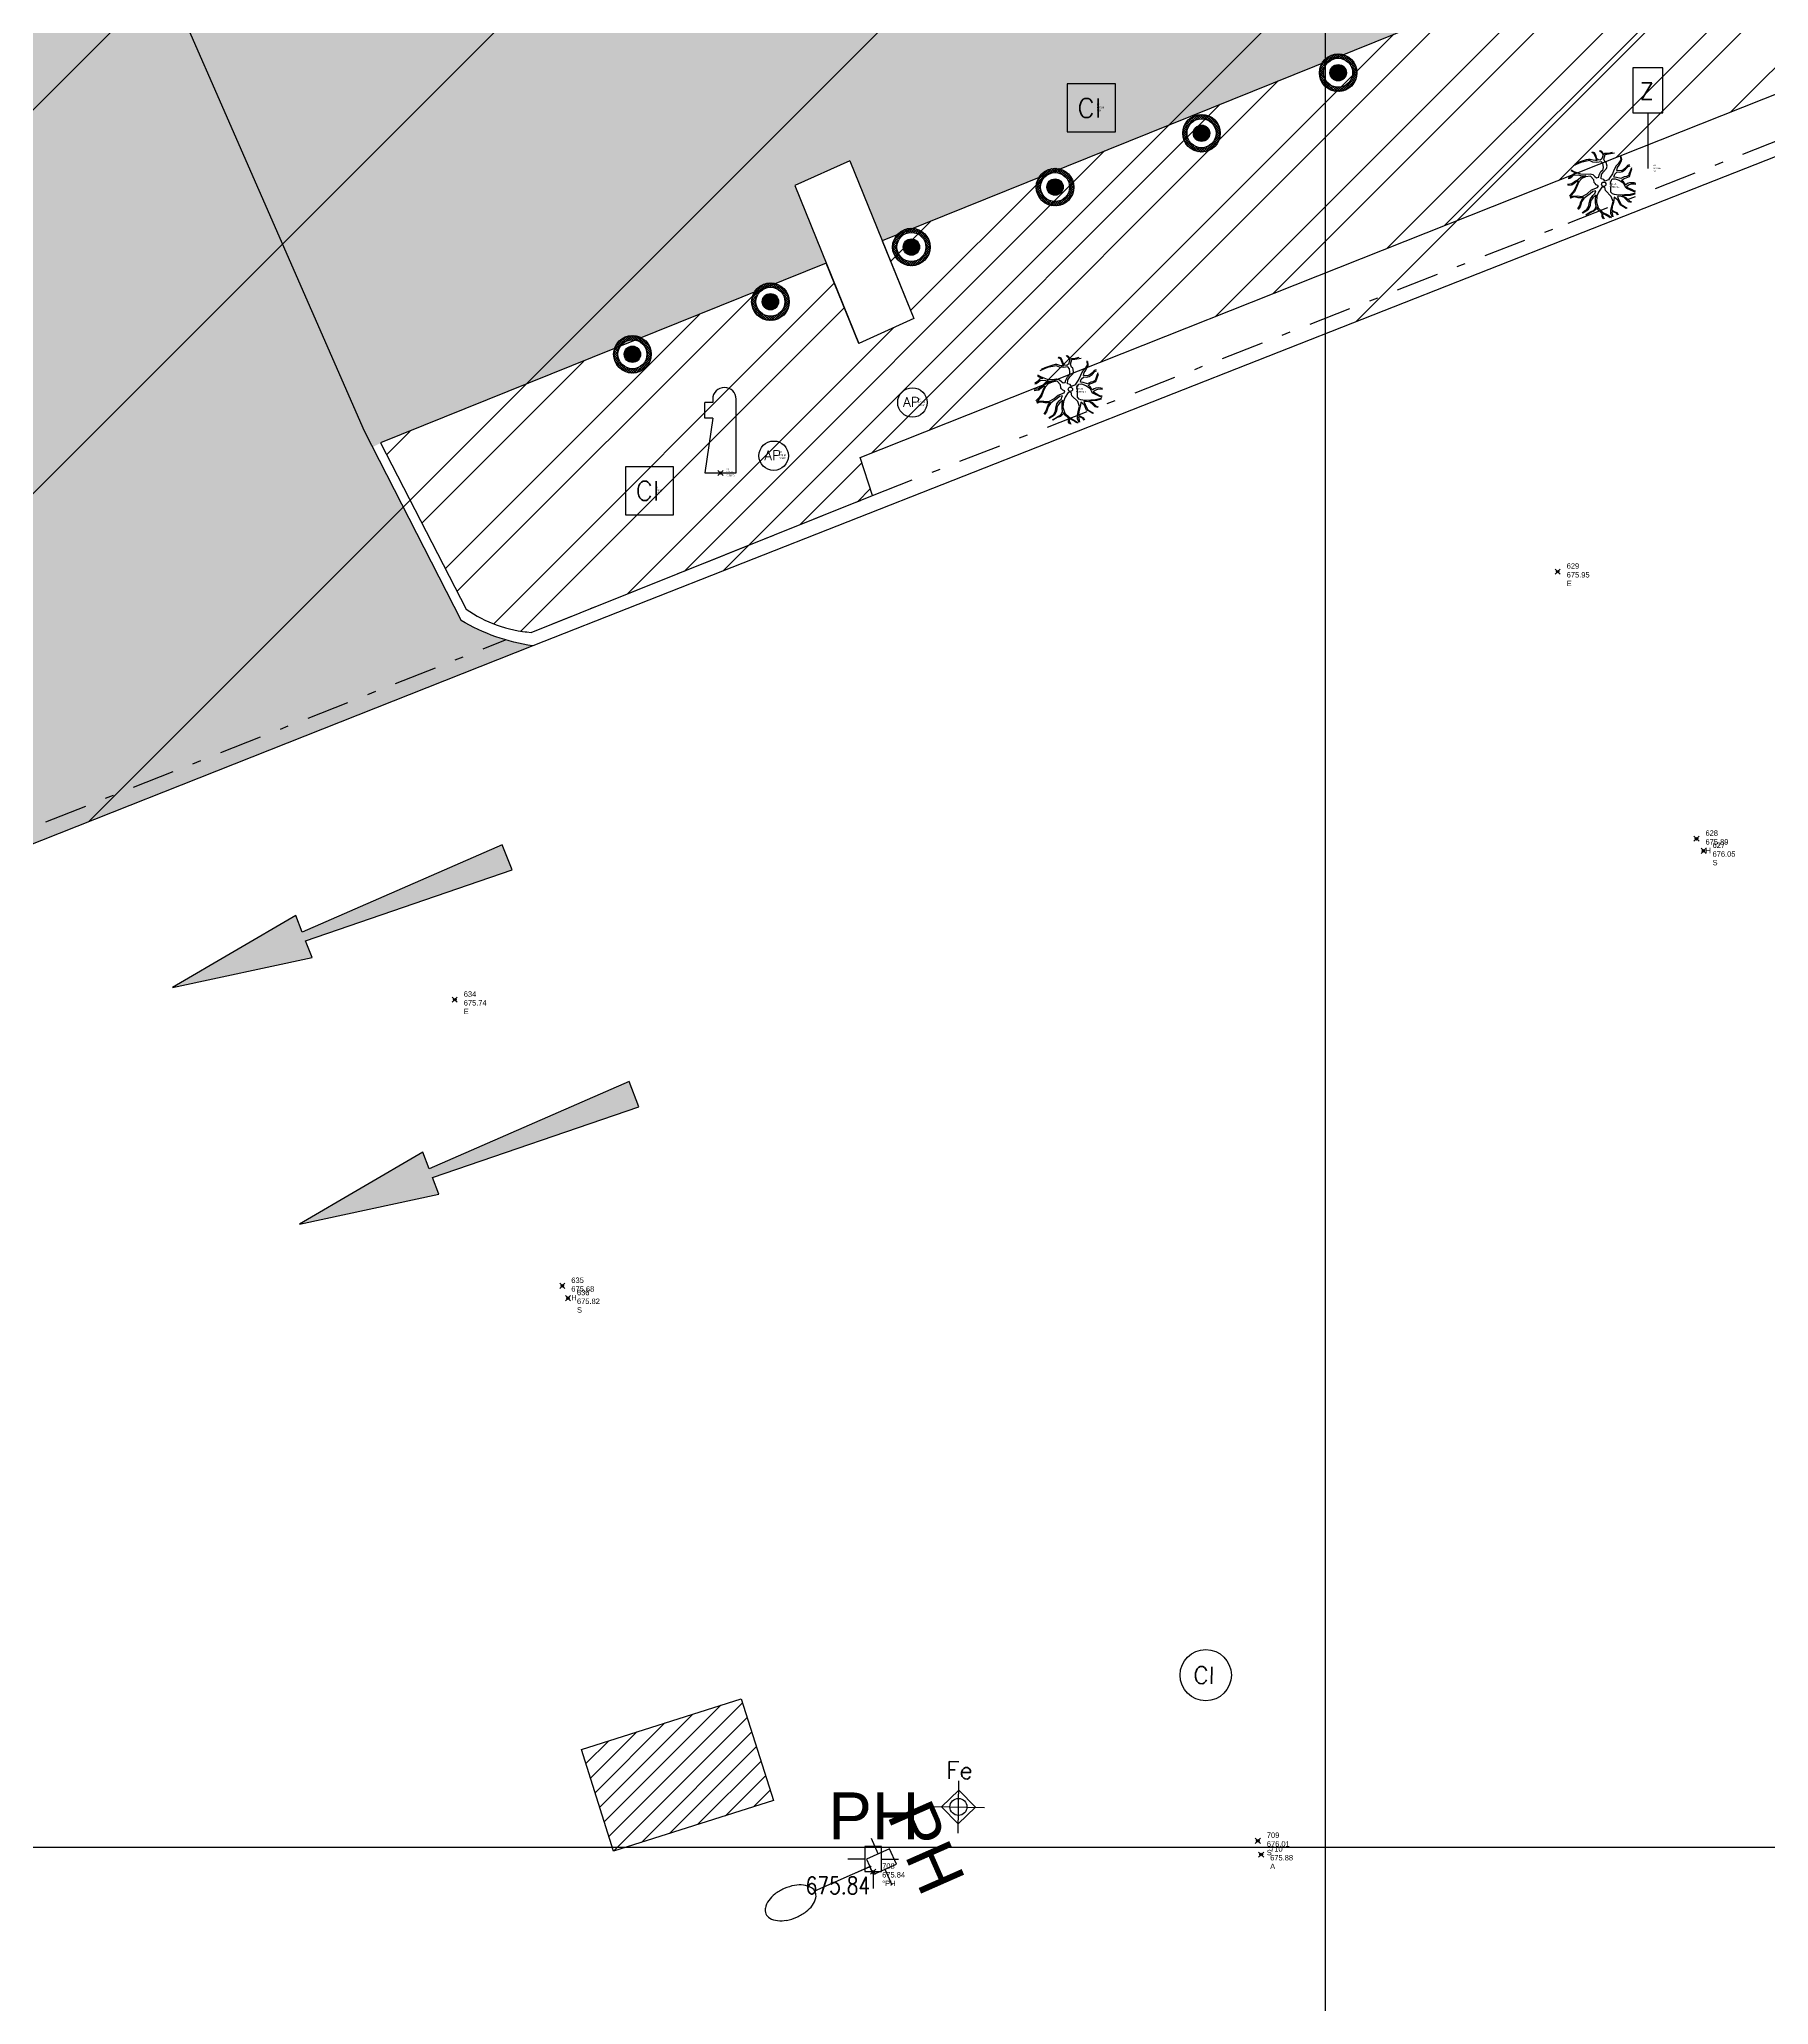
# Model space of a CAD drawing. Extents: x 352140 to 354978, y 6304672 to 6307963.
# Drawn here: x 352484.95 to 352505.18, y 6305398.16 to 6305421.15 of the extents above; entities that cross this region are included whole.
import ezdxf

# ---------------------------------------------------------------- set-up
doc = ezdxf.new("R2010")
doc.units = 0
doc.header["$PDMODE"] = 35
doc.header["$PDSIZE"] = 0.03
doc.linetypes.add('DASHED', pattern=[19.05, 12.7, -6.35])
doc.linetypes.add('JPG_DASHDOT', pattern=[1, 0.5, -0.25, 0, -0.25])
doc.layers.get('0').update_dxf_attribs({"linetype": 'CONTINUOUS'})
for name, color, linetype in [('0-LEVANTAMIENTO 2020.SEP', 252, 'CONTINUOUS'), ('00_Demarcacion Existente', 252, 'CONTINUOUS'), ('02_Geo ext_Acotamiento', 7, 'CONTINUOUS'), ('1-CAMARA', 251, 'CONTINUOUS'), ('1-coordenadas', 8, 'CONTINUOUS'), ('1-RADIER', 251, 'CONTINUOUS'), ('1-SOLERA REBAJADA', 7, 'CONTINUOUS'), ('1-SOLERA_ZARPA', 222, 'CONTINUOUS'), ('1-VEREDA', 251, 'CONTINUOUS'), ('2-ACHURADO RADIER', 9, 'CONTINUOUS'), ('2-ACHURADO VEREDA', 252, 'CONTINUOUS'), ('COTA-BLOCK', 4, 'CONTINUOUS'), ('TOP-URB-SOLERAS', 2, 'JPG_DASHDOT'), ('V-NODE - 2013', 4, 'CONTINUOUS'), ('V-NODE-TEXT', 1, 'CONTINUOUS'), ('V-NODE-TEXT 2013', 2, 'CONTINUOUS'), ('Z-ARBOL1', 253, 'CONTINUOUS'), ('Z-CI', 253, 'CONTINUOUS'), ('Z-CIAP', 253, 'CONTINUOUS'), ('Z-CR', 253, 'CONTINUOUS'), ('Z-GRIFO', 253, 'CONTINUOUS'), ('Z-PFE', 253, 'CONTINUOUS'), ('Z-PH', 253, 'CONTINUOUS'), ('Z-PHL', 253, 'CONTINUOUS'), ('Z-TOPE', 253, 'CONTINUOUS'), ('Z-Z', 253, 'CONTINUOUS')]:
    doc.layers.add(name, color=color, linetype=linetype)
doc.styles.add('A', font='arial.ttf', dxfattribs={"height": 2})
doc.styles.add('ROMANS', font='romans.shx', dxfattribs={"width": 0.75})
doc.dimstyles.new('Principal', dxfattribs={"dimscale": 0, "dimtxt": 2, "dimasz": 2, "dimexe": 1, "dimexo": 1, "dimtad": 1, "dimrnd": 0.05, "dimzin": 1, "dimtxsty": 'ROMANS', "dimcen": 2.5, "dimclrt": 2, "dimaunit": 2, "dimadec": 0, "dimazin": 0, "dimtfac": 1, "dimtmove": 0, "dimatfit": 3, "dimfxl": 1, "dimfxlon": 1, "dimarcsym": 0})

# ---------------------------------------------------------------- blocks, each defined once
blk = doc.blocks.new('COORDENADAS')
at = {"layer": '1-coordenadas'}
for p, q in [((320, -900.625), (320, -0.625)), ((20, -800.625), (1420, -800.625))]:
    blk.add_line(p, q, dxfattribs=at)
blk = doc.blocks.new('CI')
at = {"layer": 'Z-CI'}
blk.add_circle((0, 0), 1.2, dxfattribs=at)
at = {"layer": 'Z-CI', "style": 'ROMANS'}
blk.add_text('CI', height=0.8, rotation=360, dxfattribs=at).set_placement((-0.579, -0.402))
blk = doc.blocks.new('PFE')
for p, q in [((0, -1.225), (0, 1.225)), ((-1.225, 0), (1.225, 0)), ((0, 0.793), (-0.793, 0)), ((-0.793, 0), (0, -0.793)), ((0.793, 0), (0, 0.793)), ((0, -0.793), (0.793, 0))]:
    blk.add_line(p, q)
blk.add_circle((0, 0), 0.397)
at = {"style": 'ROMANS'}
blk.add_text('Fe', height=0.8, dxfattribs=at).set_placement((-0.599, 1.315))
blk = doc.blocks.new('PHL')
at = {"layer": 'Z-PHL'}
for p, q in [((-0.098, 0.295), (-0.098, 0)), ((0.098, 0.295), (-0.098, 0.295)), ((0.098, 0), (0.098, 0.295)), ((-0.098, 0.148), (-0.295, 0.148)), ((-0.098, 0), (-0.01, 0)), ((0.01, 0), (0.098, 0)), ((0.098, 0.148), (0.295, 0.148)), ((0, -0.005), (0, -0.708)), ((0, -0.01), (0, -0.197))]:
    blk.add_line(p, q, dxfattribs=at)
blk.add_circle((0, 0), 0.00984, dxfattribs=at)
for centre, radius, start, end in [((0.373, -1.021), 0.543, 166.5212, 180), ((0.195, -0.978), 0.36, 149.944, 166.5212), ((0.083, -0.913), 0.23, 125.5959, 149.944), ((0.013, -0.815), 0.11, 90, 125.5959), ((0.013, -0.815), 0.11, 54.4041, 90), ((-0.057, -0.913), 0.23, 30.056, 54.4041), ((-0.17, -0.978), 0.36, 13.4788, 30.056), ((-0.348, -1.021), 0.543, 360, 13.4788), ((0.373, -1.021), 0.543, 180, 193.4788), ((0.195, -1.063), 0.36, 193.4788, 210.056), ((-0.17, -1.063), 0.36, 329.944, 346.5212), ((-0.348, -1.021), 0.543, 346.5212, 0), ((0.083, -1.128), 0.23, 210.056, 234.4041), ((0.013, -1.226), 0.11, 234.4041, 270), ((0.013, -1.226), 0.11, 270, 305.5959), ((-0.057, -1.128), 0.23, 305.5959, 329.944)]:
    blk.add_arc(centre, radius, start, end, dxfattribs=at)
at = {"layer": 'Z-PHL', "style": 'A'}
blk.add_text('PH', height=0.55, dxfattribs=at).set_placement((-0.475, 0.421))
blk = doc.blocks.new('PH')
at = {"layer": 'Z-PH'}
for p, q in [((-0.098, 0.295), (-0.098, 0)), ((0.098, 0.295), (-0.098, 0.295)), ((0.098, 0), (0.098, 0.295)), ((-0.098, 0.148), (-0.295, 0.148)), ((-0.098, 0), (-0.01, 0)), ((0.01, 0), (0.098, 0)), ((0.098, 0.148), (0.295, 0.148)), ((0, -0.01), (0, -0.197))]:
    blk.add_line(p, q, dxfattribs=at)
blk.add_circle((0, 0), 0.00984, dxfattribs=at)
at = {"layer": 'Z-PH', "style": 'A'}
blk.add_text('PH', height=0.55, dxfattribs=at).set_placement((-0.527, 0.377))
blk = doc.blocks.new('*U230', base_point=(352504.423, 6305411.655))
at = {"layer": 'V-NODE - 2013', "lineweight": -2}
blk.add_point((352504.423, 6305411.655), dxfattribs=at)
at = {"layer": 'V-NODE-TEXT 2013', "linetype": 'ByBlock', "char_height": 0.0635}
for s, insert, attachment_point in [('627', (352504.528, 6305411.688), 7), ('S', (352504.528, 6305411.549), 1), ('676.05', (352504.528, 6305411.65), 1)]:
    blk.add_mtext(s, dxfattribs=dict(at, insert=insert, attachment_point=attachment_point))
blk = doc.blocks.new('*U231', base_point=(352491.135, 6305406.422))
at = {"layer": 'V-NODE - 2013', "lineweight": -2}
blk.add_point((352491.135, 6305406.422), dxfattribs=at)
at = {"layer": 'V-NODE-TEXT 2013', "linetype": 'ByBlock', "char_height": 0.0635}
for s, insert, attachment_point in [('636', (352491.24, 6305406.455), 7), ('675.82', (352491.24, 6305406.417), 1), ('S', (352491.24, 6305406.316), 1)]:
    blk.add_mtext(s, dxfattribs=dict(at, insert=insert, attachment_point=attachment_point))
blk = doc.blocks.new('*U232', base_point=(352499.207, 6305400.073))
at = {"layer": 'V-NODE - 2013', "lineweight": -2}
blk.add_point((352499.207, 6305400.073), dxfattribs=at)
at = {"layer": 'V-NODE-TEXT 2013', "linetype": 'ByBlock', "char_height": 0.0635}
for s, insert, attachment_point in [('709', (352499.312, 6305400.106), 7), ('S', (352499.312, 6305399.967), 1), ('676.01', (352499.312, 6305400.068), 1)]:
    blk.add_mtext(s, dxfattribs=dict(at, insert=insert, attachment_point=attachment_point))
blk = doc.blocks.new('*U379', base_point=(352504.34, 6305411.797))
at = {"layer": 'V-NODE - 2013', "lineweight": -2}
blk.add_point((352504.34, 6305411.797), dxfattribs=at)
at = {"layer": 'V-NODE-TEXT 2013', "linetype": 'ByBlock', "char_height": 0.0635}
for s, insert, attachment_point in [('628', (352504.445, 6305411.83), 7), ('675.89', (352504.445, 6305411.792), 1), ('H', (352504.445, 6305411.691), 1)]:
    blk.add_mtext(s, dxfattribs=dict(at, insert=insert, attachment_point=attachment_point))
blk = doc.blocks.new('*U380', base_point=(352491.069, 6305406.566))
at = {"layer": 'V-NODE - 2013', "lineweight": -2}
blk.add_point((352491.069, 6305406.566), dxfattribs=at)
at = {"layer": 'V-NODE-TEXT 2013', "linetype": 'ByBlock', "char_height": 0.0635}
for s, insert, attachment_point in [('635', (352491.174, 6305406.599), 7), ('675.68', (352491.174, 6305406.561), 1), ('H', (352491.174, 6305406.46), 1)]:
    blk.add_mtext(s, dxfattribs=dict(at, insert=insert, attachment_point=attachment_point))
blk = doc.blocks.new('*U418', base_point=(352502.716, 6305414.922))
at = {"layer": 'V-NODE - 2013', "lineweight": -2}
blk.add_point((352502.716, 6305414.922), dxfattribs=at)
at = {"layer": 'V-NODE-TEXT 2013', "linetype": 'ByBlock', "char_height": 0.0635}
for s, insert, attachment_point in [('629', (352502.821, 6305414.955), 7), ('675.95', (352502.821, 6305414.917), 1), ('E', (352502.821, 6305414.816), 1)]:
    blk.add_mtext(s, dxfattribs=dict(at, insert=insert, attachment_point=attachment_point))
blk = doc.blocks.new('*U419', base_point=(352489.81, 6305409.914))
at = {"layer": 'V-NODE - 2013', "lineweight": -2}
blk.add_point((352489.81, 6305409.914), dxfattribs=at)
at = {"layer": 'V-NODE-TEXT 2013', "linetype": 'ByBlock', "char_height": 0.0635}
for s, insert, attachment_point in [('634', (352489.915, 6305409.947), 7), ('675.74', (352489.915, 6305409.909), 1), ('E', (352489.915, 6305409.808), 1)]:
    blk.add_mtext(s, dxfattribs=dict(at, insert=insert, attachment_point=attachment_point))
blk = doc.blocks.new('*U428', base_point=(352499.246, 6305399.912))
at = {"layer": 'V-NODE - 2013', "lineweight": -2}
blk.add_point((352499.246, 6305399.912), dxfattribs=at)
at = {"layer": 'V-NODE-TEXT 2013', "linetype": 'ByBlock', "char_height": 0.0635}
for s, insert, attachment_point in [('710', (352499.351, 6305399.945), 7), ('A', (352499.351, 6305399.806), 1), ('675.88', (352499.351, 6305399.907), 1)]:
    blk.add_mtext(s, dxfattribs=dict(at, insert=insert, attachment_point=attachment_point))
blk = doc.blocks.new('*U432', base_point=(352494.706, 6305399.712))
at = {"layer": 'V-NODE - 2013', "lineweight": -2}
blk.add_point((352494.706, 6305399.712), dxfattribs=at)
at = {"layer": 'V-NODE-TEXT 2013', "linetype": 'ByBlock', "char_height": 0.0635}
for s, insert, attachment_point in [('708', (352494.811, 6305399.745), 7), ('675.84', (352494.811, 6305399.707), 1), ('°PH', (352494.811, 6305399.606), 1)]:
    blk.add_mtext(s, dxfattribs=dict(at, insert=insert, attachment_point=attachment_point))
blk = doc.blocks.new('ARBOL1')
at = {"layer": 'Z-ARBOL1', "color": 9, "linetype": 'Continuous', "true_color": 0xbdbdbd}
for p, q in [((-1.093, 1.047), (-1.461, 0.882)), ((-1.22, 1.033), (-1.401, 0.945)), ((-1.035, 1.1), (-1.22, 1.033)), ((-0.686, 1.129), (-1.093, 1.047)), ((-0.845, 1.16), (-1.035, 1.1)), ((-0.73, 1.189), (-0.845, 1.16)), ((-0.655, 1.187), (-0.73, 1.189)), ((-0.521, 1.059), (-0.686, 1.129)), ((-0.505, 1.146), (-0.655, 1.187)), ((-0.596, 1.529), (-0.495, 1.484)), ((-0.437, 1.498), (-0.547, 1.538)), ((-0.347, 1.039), (-0.521, 1.059)), ((-0.391, 1.131), (-0.505, 1.146)), ((-0.495, 1.484), (-0.432, 1.382)), ((-0.384, 1.385), (-0.437, 1.498)), ((-0.432, 1.382), (-0.387, 1.258)), ((-0.31, 1.122), (-0.391, 1.131)), ((-0.387, 1.258), (-0.363, 1.17)), ((-0.326, 1.221), (-0.384, 1.385)), ((-0.363, 1.17), (-0.31, 1.122)), ((-0.113, 1.078), (-0.347, 1.039)), ((-0.268, 1.165), (-0.326, 1.221)), ((-0.168, 1.146), (-0.268, 1.165)), ((-0.203, 1.614), (-0.102, 1.53)), ((-0.088, 1.208), (-0.168, 1.146)), ((-0.088, 1.566), (-0.15, 1.604)), ((-0.041, 0.987), (-0.113, 1.078)), ((-0.102, 1.53), (-0.052, 1.431)), ((-0.024, 1.471), (-0.088, 1.566)), ((-0.044, 1.366), (-0.088, 1.208)), ((-0.052, 1.431), (-0.044, 1.366)), ((-0.017, 0.822), (-0.041, 0.987)), ((-0.013, 1.424), (-0.024, 1.471)), ((0.05, 1.463), (-0.013, 1.424)), ((0.007, 1.202), (0.071, 1.427)), ((0.063, 1.063), (0.007, 1.202)), ((0.224, 1.475), (0.05, 1.463)), ((0.119, 1.034), (0.063, 1.063)), ((0.071, 1.427), (0.219, 1.45)), ((0.155, 0.86), (0.119, 1.034)), ((0.219, 1.45), (0.512, 1.499)), ((0.405, 1.523), (0.224, 1.475)), ((0.691, 0.976), (0.589, 0.873)), ((0.81, 1.164), (0.691, 0.976)), ((0.735, 0.916), (0.797, 1.026)), ((0.786, 1.359), (0.81, 1.164)), ((0.797, 1.026), (0.849, 1.118)), ((0.861, 1.18), (0.834, 1.326)), ((0.849, 1.118), (0.861, 1.18)), ((-1.529, 0.022), (-1.734, -0.01)), ((-1.709, 0.267), (-1.63, 0.284)), ((-1.667, 0.304), (-1.694, 0.309)), ((-1.543, 0.383), (-1.667, 0.304)), ((-1.63, 0.284), (-1.527, 0.355)), ((-1.572, 0.658), (-1.487, 0.603)), ((-1.568, 0.694), (-1.437, 0.613)), ((-1.475, 0.486), (-1.543, 0.383)), ((-1.354, 0.149), (-1.529, 0.022)), ((-1.527, 0.355), (-1.451, 0.43)), ((-1.496, -0.023), (-1.414, 0.051)), ((-1.487, 0.603), (-1.324, 0.521)), ((-1.324, 0.521), (-1.475, 0.486)), ((-1.451, 0.43), (-1.235, 0.446)), ((-1.437, 0.613), (-1.116, 0.494)), ((-1.414, 0.051), (-1.276, 0.159)), ((-1.263, 0.048), (-1.394, -0.241)), ((-1.209, 0.223), (-1.354, 0.149)), ((-1.195, 0.118), (-1.299, -0.105)), ((-1.276, 0.159), (-1.229, 0.157)), ((-1.229, 0.157), (-1.263, 0.048)), ((-1.235, 0.446), (-1.046, 0.397)), ((-1.094, 0.323), (-1.209, 0.223)), ((-1.057, 0.265), (-1.195, 0.118)), ((-1.116, 0.494), (-0.859, 0.477)), ((-0.859, 0.406), (-1.094, 0.323)), ((-0.87, 0.345), (-1.057, 0.265)), ((-1.046, 0.397), (-0.859, 0.406)), ((-0.635, 0.389), (-0.87, 0.345)), ((-0.859, 0.477), (-0.656, 0.496)), ((-0.656, 0.496), (-0.52, 0.457)), ((-0.47, 0.211), (-0.635, 0.389)), ((-0.52, 0.457), (-0.426, 0.369)), ((-0.454, 0.079), (-0.47, 0.211)), ((-0.416, 0.027), (-0.454, 0.079)), ((-0.426, 0.369), (-0.35, 0.303)), ((-0.366, -0.034), (-0.416, 0.027)), ((-0.35, 0.303), (-0.241, 0.333)), ((-0.241, 0.333), (-0.22, 0.445)), ((-0.22, 0.445), (-0.142, 0.603)), ((-0.142, 0.603), (-0.025, 0.709)), ((-0.131, 0.261), (-0.115, 0.457)), ((-0.001, 0.224), (-0.131, 0.261)), ((-0.115, 0.457), (-0.02, 0.592)), ((-0.025, 0.709), (-0.017, 0.822)), ((-0.02, 0.592), (0.134, 0.755)), ((0.051, 0.137), (-0.001, 0.224)), ((0.23, 0.212), (0.051, 0.137)), ((0.134, 0.755), (0.155, 0.86)), ((0.279, 0.292), (0.23, 0.212)), ((0.413, 0.49), (0.279, 0.292)), ((0.318, 0.099), (0.402, 0.249)), ((0.351, -0.016), (0.318, 0.099)), ((0.402, 0.249), (0.541, 0.261)), ((0.489, 0.668), (0.413, 0.49)), ((0.48, 0.337), (0.522, 0.483)), ((0.607, 0.319), (0.48, 0.337)), ((0.589, 0.873), (0.489, 0.668)), ((0.522, 0.483), (0.639, 0.595)), ((0.541, 0.261), (0.739, 0.185)), ((0.817, 0.266), (0.607, 0.319)), ((0.631, 0.66), (0.665, 0.801)), ((0.827, 0.642), (0.631, 0.66)), ((0.639, 0.595), (0.773, 0.576)), ((0.665, 0.801), (0.735, 0.916)), ((0.739, 0.185), (0.928, 0.059)), ((0.773, 0.576), (0.896, 0.61)), ((0.976, 0.345), (0.817, 0.266)), ((0.956, 0.707), (0.827, 0.642)), ((0.856, 0.182), (0.938, 0.256)), ((0.946, 0.114), (0.856, 0.182)), ((0.896, 0.61), (1.047, 0.716)), ((0.928, 0.059), (1.034, -0.141)), ((0.938, 0.256), (1.072, 0.307)), ((1.016, 0.017), (0.946, 0.114)), ((1.071, 0.807), (0.956, 0.707)), ((1.089, 0.362), (0.976, 0.345)), ((1.056, -0.029), (1.016, 0.017)), ((1.047, 0.716), (1.168, 0.846)), ((1.135, 0.026), (1.056, -0.029)), ((1.136, 0.897), (1.071, 0.807)), ((1.072, 0.307), (1.228, 0.373)), ((1.181, 0.414), (1.089, 0.362)), ((1.23, 0.059), (1.135, 0.026)), ((1.238, 0.929), (1.136, 0.897)), ((1.168, 0.846), (1.257, 0.88)), ((1.206, 0.474), (1.181, 0.414)), ((1.185, -0.035), (1.325, 0.015)), ((1.261, 0.617), (1.206, 0.474)), ((1.228, 0.373), (1.283, 0.549)), ((1.341, 0.064), (1.23, 0.059)), ((1.321, 0.785), (1.261, 0.617)), ((1.283, 0.549), (1.344, 0.729)), ((1.325, 0.015), (1.449, 0.018)), ((1.457, 0.061), (1.341, 0.064)), ((1.449, 0.018), (1.535, 0.001)), ((1.542, 0.038), (1.457, 0.061)), ((-1.728, -0.049), (-1.545, -0.026)), ((-1.491, -0.389), (-1.646, -0.558)), ((-1.515, -0.48), (-1.628, -0.61)), ((-1.613, -0.648), (-1.505, -0.572)), ((-1.466, -0.618), (-1.593, -0.671)), ((-1.545, -0.026), (-1.496, -0.023)), ((-1.405, -0.373), (-1.515, -0.48)), ((-1.505, -0.572), (-1.27, -0.566)), ((-1.394, -0.241), (-1.491, -0.389)), ((-1.389, -0.613), (-1.466, -0.618)), ((-1.299, -0.105), (-1.405, -0.373)), ((-1.225, -0.651), (-1.389, -0.613)), ((-1.27, -0.566), (-1.034, -0.585)), ((-1.102, -0.655), (-1.225, -0.651)), ((-1.152, -1.024), (-1.097, -0.842)), ((-1.062, -0.842), (-1.135, -1.078)), ((-0.966, -0.624), (-1.102, -0.655)), ((-1.097, -0.842), (-1.025, -0.683)), ((-0.95, -0.684), (-1.062, -0.842)), ((-1.034, -0.585), (-0.79, -0.459)), ((-1.025, -0.683), (-0.966, -0.624)), ((-0.835, -0.585), (-0.95, -0.684)), ((-0.653, -0.459), (-0.835, -0.585)), ((-0.79, -0.459), (-0.59, -0.273)), ((-0.719, -1.055), (-0.697, -0.906)), ((-0.697, -0.906), (-0.644, -0.698)), ((-0.632, -0.815), (-0.66, -1.034)), ((-0.521, -0.343), (-0.653, -0.459)), ((-0.644, -0.698), (-0.532, -0.546)), ((-0.526, -0.656), (-0.632, -0.815)), ((-0.59, -0.273), (-0.294, -0.162)), ((-0.532, -0.546), (-0.425, -0.451)), ((-0.357, -0.528), (-0.526, -0.656)), ((-0.378, -0.313), (-0.521, -0.343)), ((-0.425, -0.451), (-0.403, -0.372)), ((-0.403, -0.372), (-0.378, -0.313)), ((-0.397, -0.7), (-0.357, -0.528)), ((-0.393, -0.893), (-0.397, -0.7)), ((-0.369, -1.058), (-0.393, -0.893)), ((-0.258, -0.08), (-0.366, -0.034)), ((-0.333, -0.578), (-0.353, -0.862)), ((-0.353, -0.862), (-0.268, -1.141)), ((-0.253, -0.375), (-0.333, -0.578)), ((-0.294, -0.162), (-0.258, -0.08)), ((-0.1, -0.148), (-0.253, -0.375)), ((0.047, -0.138), (-0.1, -0.148)), ((0.075, -0.31), (0.047, -0.138)), ((0.359, -0.588), (0.075, -0.31)), ((0.337, -0.2), (0.351, -0.016)), ((0.343, -0.38), (0.337, -0.2)), ((0.417, -0.465), (0.343, -0.38)), ((0.444, -0.822), (0.359, -0.588)), ((0.396, -1.005), (0.444, -0.822)), ((0.463, -0.871), (0.403, -1.077)), ((0.506, -0.501), (0.417, -0.465)), ((0.483, -0.766), (0.463, -0.871)), ((0.503, -0.622), (0.483, -0.766)), ((0.676, -0.758), (0.503, -0.622)), ((0.699, -0.531), (0.506, -0.501)), ((0.779, -0.579), (0.654, -0.587)), ((0.654, -0.587), (0.71, -0.726)), ((0.782, -0.996), (0.676, -0.758)), ((0.99, -0.516), (0.699, -0.531)), ((0.71, -0.726), (0.833, -0.98)), ((0.957, -0.619), (0.779, -0.579)), ((1.261, -0.536), (0.879, -0.559)), ((0.879, -0.559), (1.057, -0.632)), ((1.081, -0.726), (0.957, -0.619)), ((1.135, -0.512), (0.99, -0.516)), ((1.034, -0.141), (1.088, -0.183)), ((1.057, -0.632), (1.242, -0.814)), ((1.189, -0.843), (1.081, -0.726)), ((1.088, -0.112), (1.185, -0.035)), ((1.159, -0.171), (1.088, -0.112)), ((1.088, -0.183), (1.403, -0.332)), ((1.263, -0.491), (1.135, -0.512)), ((1.321, -0.259), (1.159, -0.171)), ((1.313, -0.873), (1.189, -0.843)), ((1.242, -0.814), (1.327, -0.837)), ((1.485, -0.476), (1.261, -0.536)), ((1.497, -0.434), (1.263, -0.491)), ((1.414, -0.309), (1.321, -0.259)), ((1.403, -0.332), (1.511, -0.373)), ((1.519, -0.335), (1.414, -0.309)), ((-1.251, -1.184), (-1.152, -1.024)), ((-1.135, -1.078), (-1.235, -1.206)), ((-1.032, -1.367), (-0.919, -1.279)), ((-0.761, -1.239), (-1.009, -1.391)), ((-0.919, -1.279), (-0.805, -1.218)), ((-0.86, -1.47), (-0.749, -1.395)), ((-0.624, -1.349), (-0.842, -1.486)), ((-0.805, -1.218), (-0.719, -1.055)), ((-0.66, -1.034), (-0.761, -1.239)), ((-0.749, -1.395), (-0.601, -1.302)), ((-0.469, -1.295), (-0.624, -1.349)), ((-0.601, -1.302), (-0.496, -1.258)), ((-0.496, -1.258), (-0.419, -1.176)), ((-0.351, -1.177), (-0.469, -1.295)), ((-0.419, -1.176), (-0.369, -1.058)), ((-0.323, -1.105), (-0.351, -1.177)), ((-0.261, -1.245), (-0.323, -1.105)), ((-0.268, -1.141), (-0.047, -1.35)), ((-0.158, -1.316), (-0.261, -1.245)), ((-0.089, -1.387), (-0.158, -1.316)), ((-0.083, -1.426), (-0.089, -1.387)), ((-0.082, -1.567), (-0.083, -1.426)), ((-0.031, -1.66), (-0.082, -1.567)), ((-0.05, -1.4), (-0.058, -1.514)), ((-0.058, -1.514), (0.016, -1.663)), ((0.199, -1.531), (-0.05, -1.4)), ((-0.047, -1.35), (0.19, -1.472)), ((0.19, -1.472), (0.368, -1.603)), ((0.301, -1.608), (0.199, -1.531)), ((0.337, -1.244), (0.396, -1.005)), ((0.338, -1.417), (0.337, -1.244)), ((0.416, -1.588), (0.338, -1.417)), ((0.403, -1.077), (0.385, -1.24)), ((0.385, -1.24), (0.535, -1.32)), ((0.404, -1.289), (0.385, -1.349)), ((0.385, -1.349), (0.402, -1.404)), ((0.402, -1.404), (0.439, -1.571)), ((0.476, -1.341), (0.404, -1.289)), ((0.605, -1.385), (0.476, -1.341)), ((0.535, -1.32), (0.629, -1.364)), ((0.662, -1.479), (0.605, -1.385)), ((0.629, -1.364), (0.686, -1.464)), ((0.863, -1.037), (0.782, -0.996)), ((0.833, -0.98), (1.118, -1.143)), ((1.08, -1.161), (0.863, -1.037))]:
    blk.add_line(p, q, dxfattribs=at)
at = {"layer": 'Z-ARBOL1', "color": 9, "true_color": 0xbdbdbd}
blk.add_circle((0, 0), 0.104, dxfattribs=at)
blk = doc.blocks.new('*U716', base_point=(352503.255, 6305419.455))
at = {"layer": 'Z-ARBOL1', "linetype": 'ByBlock', "lineweight": -2, "xscale": 0.244140002980629, "yscale": 0.244140002980629, "zscale": 0.244140002980629}
blk.add_blockref('ARBOL1', (352503.255, 6305419.455), dxfattribs=at)
at = {"layer": 'V-NODE-TEXT', "linetype": 'ByBlock', "char_height": 0.02}
for s, insert, attachment_point in [('19', (352503.32, 6305419.495), 4), ('676.11', (352503.32, 6305419.47), 1), ('°ARBOL1', (352503.32, 6305419.425), 4)]:
    blk.add_mtext(s, dxfattribs=dict(at, insert=insert, attachment_point=attachment_point))
blk = doc.blocks.new('*U717', base_point=(352497.013, 6305417.055))
at = {"layer": 'Z-ARBOL1', "linetype": 'ByBlock', "lineweight": -2, "xscale": 0.244140002980629, "yscale": 0.244140002980629, "zscale": 0.244140002980629}
blk.add_blockref('ARBOL1', (352497.013, 6305417.055), dxfattribs=at)
at = {"layer": 'V-NODE-TEXT', "linetype": 'ByBlock', "char_height": 0.02}
for s, insert, attachment_point in [('20', (352497.078, 6305417.095), 4), ('676.00', (352497.078, 6305417.07), 1), ('°ARBOL1', (352497.078, 6305417.025), 4)]:
    blk.add_mtext(s, dxfattribs=dict(at, insert=insert, attachment_point=attachment_point))
blk = doc.blocks.new('Z')
for p, q in [((0.81, 5.4), (-0.81, 5.4)), ((-0.81, 5.4), (-0.81, 3)), ((0.81, 3), (0.81, 5.4)), ((-0.81, 3), (0.81, 3)), ((0, 3), (0, 0))]:
    blk.add_line(p, q)
at = {"style": 'ROMANS'}
blk.add_text('Z', height=0.9, rotation=360, dxfattribs=at).set_placement((-0.44, 3.71))
blk = doc.blocks.new('*U734', base_point=(352503.771, 6305419.638))
at = {"layer": 'Z-Z', "linetype": 'ByBlock', "lineweight": -2, "xscale": 0.2179037244193388, "yscale": 0.2179037244193388, "zscale": 0.2179037244193388}
blk.add_blockref('Z', (352503.771, 6305419.638), dxfattribs=at)
at = {"layer": 'V-NODE-TEXT', "linetype": 'ByBlock', "char_height": 0.02}
for s, insert, attachment_point in [('44', (352503.836, 6305419.678), 4), ('676.08', (352503.836, 6305419.653), 1), ('°Z', (352503.836, 6305419.608), 4)]:
    blk.add_mtext(s, dxfattribs=dict(at, insert=insert, attachment_point=attachment_point))
blk = doc.blocks.new('GRIFO')
at = {"layer": 'Z-GRIFO'}
for p, q in [((-0.96, 3.35), (-0.96, 4.3)), ((-0.48, 4.3), (-0.96, 4.3)), ((-0.48, 4.51), (-0.48, 4.3)), ((0.96, 0), (0.96, 4.51)), ((-0.48, 3.35), (-0.96, 0)), ((-0.48, 3.35), (-0.96, 3.35)), ((-0.96, 0), (0.96, 0))]:
    blk.add_line(p, q, dxfattribs=at)
blk.add_arc((0.24, 4.51), 0.717, 0, 180, dxfattribs=at)
blk.add_point((0, 0), dxfattribs=at)
blk = doc.blocks.new('*U772', base_point=(352492.92, 6305416.076))
at = {"layer": 'Z-GRIFO', "linetype": 'ByBlock', "lineweight": -2, "xscale": 0.1914403531777392, "yscale": 0.1914403531777392, "zscale": 0.1914403531777392}
blk.add_blockref('GRIFO', (352492.92, 6305416.076), dxfattribs=at)
at = {"layer": 'V-NODE-TEXT', "linetype": 'ByBlock', "char_height": 0.02}
for s, insert, attachment_point in [('45', (352492.985, 6305416.116), 4), ('675.90', (352492.985, 6305416.091), 1), ('°GRIFO', (352492.985, 6305416.046), 4)]:
    blk.add_mtext(s, dxfattribs=dict(at, insert=insert, attachment_point=attachment_point))
blk = doc.blocks.new('CR')
at = {"layer": 'Z-CR', "color": 9, "true_color": 0xbdbdbd}
for p, q in [((-1.125, 1.125), (-1.125, -1.125)), ((1.125, 1.125), (-1.125, 1.125)), ((1.125, -1.125), (1.125, 1.125)), ((-1.125, -1.125), (1.125, -1.125))]:
    blk.add_line(p, q, dxfattribs=at)
at = {"layer": 'Z-CR', "color": 9, "true_color": 0xbdbdbd, "style": 'ROMANS'}
blk.add_text('CI', height=0.9, dxfattribs=at).set_placement((-0.651, -0.452))
blk = doc.blocks.new('*U774', base_point=(352492.089, 6305415.868))
at = {"layer": 'Z-CI', "linetype": 'ByBlock', "lineweight": -2, "xscale": 0.2499999999999905, "yscale": 0.2499999999999905, "zscale": 0.2499999999999905}
blk.add_blockref('CR', (352492.089, 6305415.868), dxfattribs=at)
at = {"layer": 'V-NODE-TEXT', "linetype": 'ByBlock', "char_height": 0.02}
for s, insert, attachment_point in [('46', (352492.154, 6305415.908), 4), ('675.90', (352492.154, 6305415.883), 1), ('°CR', (352492.154, 6305415.838), 4)]:
    blk.add_mtext(s, dxfattribs=dict(at, insert=insert, attachment_point=attachment_point))
blk = doc.blocks.new('*U775', base_point=(352497.259, 6305420.347))
at = {"layer": 'Z-CI', "linetype": 'ByBlock', "lineweight": -2, "xscale": 0.2499999999999905, "yscale": 0.2499999999999905, "zscale": 0.2499999999999905}
blk.add_blockref('CR', (352497.259, 6305420.347), dxfattribs=at)
at = {"layer": 'V-NODE-TEXT', "linetype": 'ByBlock', "char_height": 0.02}
for s, insert, attachment_point in [('52', (352497.324, 6305420.387), 4), ('675.96', (352497.324, 6305420.362), 1), ('°CR', (352497.324, 6305420.317), 4)]:
    blk.add_mtext(s, dxfattribs=dict(at, insert=insert, attachment_point=attachment_point))
blk = doc.blocks.new('CIAP')
at = {"layer": 'Z-CIAP', "color": 9, "true_color": 0xbdbdbd}
blk.add_circle((0, 0), 1.2, dxfattribs=at)
at = {"layer": 'Z-CIAP', "color": 9, "true_color": 0xbdbdbd, "style": 'ROMANS'}
blk.add_text('AP', height=0.8, dxfattribs=at).set_placement((-0.75, -0.36))
blk = doc.blocks.new('*U778', base_point=(352493.542, 6305416.278))
at = {"layer": 'Z-CIAP', "linetype": 'ByBlock', "lineweight": -2, "xscale": 0.1434531147387305, "yscale": 0.1434531147387305, "zscale": 0.1434531147387305}
blk.add_blockref('CIAP', (352493.542, 6305416.278), dxfattribs=at)
at = {"layer": 'V-NODE-TEXT', "linetype": 'ByBlock', "char_height": 0.02}
for s, insert, attachment_point in [('47', (352493.607, 6305416.318), 4), ('675.91', (352493.607, 6305416.293), 1), ('°CIAP', (352493.607, 6305416.248), 4)]:
    blk.add_mtext(s, dxfattribs=dict(at, insert=insert, attachment_point=attachment_point))
blk = doc.blocks.new('*U779', base_point=(352495.165, 6305416.901))
at = {"layer": 'Z-CIAP', "linetype": 'ByBlock', "lineweight": -2, "xscale": 0.1434531147387305, "yscale": 0.1434531147387305, "zscale": 0.1434531147387305}
blk.add_blockref('CIAP', (352495.165, 6305416.901), dxfattribs=at)
at = {"layer": 'V-NODE-TEXT', "linetype": 'ByBlock', "char_height": 0.02}
for s, insert, attachment_point in [('48', (352495.23, 6305416.941), 4), ('675.93', (352495.23, 6305416.916), 1), ('°CIAP', (352495.23, 6305416.871), 4)]:
    blk.add_mtext(s, dxfattribs=dict(at, insert=insert, attachment_point=attachment_point))
blk = doc.blocks.new('TOPE')
at = {"layer": 'Z-TOPE'}
h = blk.add_hatch(color=256, dxfattribs=at)
edge = h.paths.add_edge_path()
edge.add_arc((0, 0), 0.478, 0, 360)
for p, q in [((-1.1, 0.04), (-0.75, 0.39)), ((-1.1, -0.1), (-0.83, 0.17)), ((-0.83, -0.15), (-1.1, 0.11)), ((-1.08, 0.2), (-0.2, 1.08)), ((-0.85, 0), (-1.08, 0.23)), ((-1.08, -0.23), (-0.85, 0.01)), ((-0.84, 0.14), (-1.05, 0.35)), ((-1.03, 0.4), (-0.4, 1.03)), ((-0.81, 0.25), (-1.01, 0.45)), ((-0.77, 0.36), (-0.96, 0.54)), ((-0.72, 0.45), (-0.9, 0.63)), ((-0.66, 0.53), (-0.84, 0.71)), ((-0.59, 0.61), (-0.77, 0.79)), ((-0.51, 0.67), (-0.7, 0.85)), ((-0.43, 0.73), (-0.61, 0.92)), ((-0.33, 0.78), (-0.53, 0.97)), ((-0.23, 0.82), (-0.43, 1.02)), ((-0.39, 0.75), (-0.04, 1.1)), ((-0.11, 0.84), (-0.32, 1.05)), ((0.03, 0.85), (-0.21, 1.08)), ((-0.17, 0.83), (0.1, 1.1)), ((0.19, 0.83), (-0.08, 1.1)), ((-0.01, 0.85), (0.23, 1.08)), ((0.43, 0.73), (0.06, 1.1)), ((0.13, 0.84), (0.34, 1.05)), ((1.08, 0.22), (0.22, 1.08)), ((0.24, 0.81), (0.44, 1.01)), ((0.35, 0.77), (0.54, 0.96)), ((1.01, 0.43), (0.43, 1.01)), ((0.44, 0.72), (0.63, 0.91)), ((0.53, 0.66), (0.71, 0.85)), ((0.6, 0.6), (0.78, 0.78)), ((0.67, 0.52), (0.85, 0.7)), ((0.73, 0.44), (0.91, 0.62)), ((1.1, 0.06), (0.73, 0.43)), ((0.78, 0.34), (0.97, 0.53)), ((0.81, 0.24), (1.01, 0.44)), ((1.1, -0.08), (0.83, 0.19)), ((0.83, -0.18), (1.1, 0.09)), ((0.84, 0.12), (1.05, 0.33)), ((0.85, -0.02), (1.08, 0.22)), ((1.08, -0.21), (0.85, 0.03)), ((-0.77, -0.36), (-1.1, -0.03)), ((-0.19, -1.09), (-1.09, -0.19)), ((-1.05, -0.34), (-0.84, -0.13)), ((-0.38, -1.03), (-1.03, -0.38)), ((-1.01, -0.44), (-0.81, -0.24)), ((-0.96, -0.54), (-0.77, -0.35)), ((-0.91, -0.63), (-0.72, -0.44)), ((-0.85, -0.71), (-0.66, -0.53)), ((-0.78, -0.78), (-0.6, -0.6)), ((-0.78, -0.78), (-0.78, -0.78)), ((-0.7, -0.85), (-0.52, -0.67)), ((-0.62, -0.91), (-0.44, -0.73)), ((-0.53, -0.97), (-0.34, -0.78)), ((-0.44, -1.01), (-0.24, -0.81)), ((-0.03, -1.1), (-0.36, -0.77)), ((-0.33, -1.05), (-0.12, -0.84)), ((-0.22, -1.08), (0.02, -0.85)), ((0.11, -1.1), (-0.15, -0.83)), ((-0.09, -1.1), (0.18, -0.83)), ((0.23, -1.08), (0, -0.85)), ((0.05, -1.1), (0.4, -0.74)), ((0.35, -1.05), (0.14, -0.84)), ((0.21, -1.08), (1.08, -0.21)), ((0.45, -1.01), (0.25, -0.81)), ((0.54, -0.96), (0.36, -0.77)), ((0.41, -1.02), (1.02, -0.41)), ((0.63, -0.9), (0.45, -0.72)), ((0.71, -0.84), (0.53, -0.66)), ((0.79, -0.77), (0.61, -0.59)), ((0.85, -0.7), (0.67, -0.51)), ((0.92, -0.61), (0.73, -0.43)), ((0.74, -0.4), (1.1, -0.05)), ((0.97, -0.53), (0.78, -0.33)), ((1.02, -0.43), (0.82, -0.23)), ((1.05, -0.32), (0.84, -0.11))]:
    blk.add_line(p, q, dxfattribs=at)
for radius in [1.1, 0.848, 0.478]:
    blk.add_circle((0, 0), radius, dxfattribs=at)
blk = doc.blocks.new('FRR')
blk.add_hatch(color=256).paths.add_polyline_path([(-0.375, -2.355), (-0.079, -2.355), (-0.225, -6), (0.225, -6), (0.079, -2.355), (0.375, -2.355), (0, 0)])
blk.add_lwpolyline([(-0.375, -2.355), (-0.079, -2.355), (-0.225, -6), (0.225, -6), (0.079, -2.355), (0.375, -2.355), (0, 0)], close=True)
blk = doc.blocks.new('*D1356')
at = {"layer": '02_Geo ext_Acotamiento', "color": 0, "lineweight": -2, "transparency": 16777216}
blk.add_line((352474.093, 6305972.205), (352473.119, 6305978.179), dxfattribs=at)
at = {"layer": '02_Geo ext_Acotamiento', "color": 0, "transparency": 16777216}
blk.add_solid([(352473.283, 6305978.206), (352472.954, 6305978.153), (352472.958, 6305979.166)], dxfattribs=at)
at = {"layer": '02_Geo ext_Acotamiento', "color": 2, "transparency": 16777216, "insert": (352474.582, 6305974.845), "char_height": 1, "attachment_point": 5, "rotation": 279.2575, "style": 'ROMANS'}
blk.add_mtext('R765,10', dxfattribs=at)

msp = doc.modelspace()

# ---------------------------------------------------------------- hatches: boundary and pattern name
at = {"layer": '0-LEVANTAMIENTO 2020.SEP'}
h = msp.add_hatch(dxfattribs=at)
h.set_pattern_fill('ANSI31', color=252)
h.paths.add_polyline_path([(352458.213, 6305401.216), (352452.503, 6305398.982), (352452.816, 6305399.28), (352452.609, 6305399.636), (352451.638, 6305400.227), (352457.678, 6305402.577), (352457.689, 6305402.79), (352457.683, 6305402.996), (352454.252, 6305411.685), (352450.931, 6305420.069), (352447.151, 6305429.404), (352442.008, 6305442.347), (352436.835, 6305455.304), (352430.757, 6305470.685), (352440.792, 6305475.07), (352451.682, 6305479.894), (352465.771, 6305486.18), (352480.216, 6305492.535), (352496.407, 6305499.712), (352513.657, 6305507.299), (352529.161, 6305514.161), (352541.959, 6305519.8), (352561.927, 6305528.675), (352571.449, 6305540.268), (352583.647, 6305555.178), (352598.213, 6305545.789), (352605.453, 6305541.805), (352602.222, 6305538.721), (352606.073, 6305535.813), (352608.645, 6305532.42), (352608.792, 6305532.234), (352608.857, 6305528.43), (352613.727, 6305525.092), (352613.927, 6305524.926), (352609.716, 6305517.616), (352604.317, 6305502.974), (352607.353, 6305483.644), (352606.958, 6305479.393), (352608.039, 6305476.818), (352609.065, 6305474.225), (352617.537, 6305468.424), (352618.346, 6305465.146), (352618.854, 6305464.849), (352618.951, 6305464.69), (352608.801, 6305460.676), (352599.579, 6305457.023), (352587.598, 6305452.326), (352574.209, 6305447), (352559.984, 6305441.387), (352541.368, 6305434.036), (352532.693, 6305430.631), (352523.045, 6305426.8), (352512.509, 6305422.629), (352503.01, 6305418.889), (352490.722, 6305414.053), (352481.682, 6305410.475), (352476.439, 6305408.401), (352468.05, 6305405.104)])
at = {"layer": '1-CAMARA'}
h = msp.add_hatch(dxfattribs=at)
h.set_pattern_fill('ANSI31', color=256, scale=0.05)
h.set_pattern_definition([(45, (0, 0), (-0.1122532015134, 0.1122532015134), [])])
h.paths.add_polyline_path([(352493.54, 6305400.543), (352491.668, 6305399.952), (352491.292, 6305401.143), (352493.163, 6305401.734)])
at = {"layer": '1-SOLERA REBAJADA'}
h = msp.add_hatch(color=256, dxfattribs=at)
h.dxf.hatch_style = 1
h.paths.add_polyline_path([(352490.722, 6305414.053, -0.035163), (352490.405, 6305414.123), (352481.958, 6305410.78, -0.019695), (352481.682, 6305410.475)])
at = {"layer": '2-ACHURADO RADIER'}
h = msp.add_hatch(color=256, dxfattribs=at)
h.dxf.hatch_style = 1
h.paths.add_polyline_path([(352498.532, 6305430.434), (352485.251, 6305425.123, -0.045419), (352485.024, 6305425.081), (352488.749, 6305416.568), (352488.846, 6305416.378), (352488.941, 6305416.427), (352494.157, 6305418.53), (352493.79, 6305419.438), (352494.434, 6305419.728), (352494.812, 6305418.794), (352502.028, 6305421.704)])
h = msp.add_hatch(color=256, dxfattribs=at)
h.dxf.hatch_style = 1
h.paths.add_polyline_path([(352485.024, 6305425.081, -0.326314), (352483.734, 6305425.85), (352483.519, 6305426.379), (352477.674, 6305423.927), (352477.855, 6305423.476), (352477.674, 6305423.398), (352478.129, 6305422.276), (352481.622, 6305413.737), (352482.338, 6305411.296, -0.030699), (352481.958, 6305410.78), (352490.405, 6305414.123, -0.061713), (352489.884, 6305414.35), (352488.749, 6305416.568)])
at = {"layer": '2-ACHURADO VEREDA'}
h = msp.add_hatch(dxfattribs=at)
h.set_pattern_fill('ANSI32', color=256, scale=0.09)
edge = h.paths.add_edge_path()
edge.add_line((352494.157, 6305418.53), (352488.941, 6305416.427))
edge.add_line((352488.941, 6305416.427), (352489.942, 6305414.484))
edge.add_arc((352490.824, 6305415.746), 1.539, 235.046, 265.5321)
edge.add_line((352490.704, 6305414.211), (352494.697, 6305415.812))
edge.add_line((352494.697, 6305415.812), (352494.552, 6305416.257))
edge.add_line((352494.552, 6305416.257), (352502.709, 6305419.494))
edge.add_line((352502.709, 6305419.494), (352512.363, 6305423.326))
edge.add_line((352512.363, 6305423.326), (352522.849, 6305427.501))
edge.add_line((352522.849, 6305427.501), (352532.385, 6305431.239))
edge.add_line((352532.385, 6305431.239), (352541.168, 6305434.704))
edge.add_line((352541.168, 6305434.704), (352560.355, 6305442.352))
edge.add_line((352560.355, 6305442.352), (352574.057, 6305447.661))
edge.add_line((352574.057, 6305447.661), (352586.18, 6305452.427))
edge.add_line((352586.18, 6305452.427), (352599.796, 6305457.878))
edge.add_line((352599.796, 6305457.878), (352599.983, 6305460.901))
edge.add_line((352599.983, 6305460.901), (352599.939, 6305461.036))
edge.add_line((352599.939, 6305461.036), (352596.032, 6305459.42))
edge.add_line((352596.032, 6305459.42), (352585.207, 6305455.053))
edge.add_line((352585.207, 6305455.053), (352572.313, 6305449.916))
edge.add_line((352572.313, 6305449.916), (352559.381, 6305444.752))
edge.add_line((352559.381, 6305444.752), (352540.705, 6305437.224))
edge.add_line((352540.705, 6305437.224), (352531.498, 6305433.526))
edge.add_line((352531.498, 6305433.526), (352522.742, 6305429.978))
edge.add_line((352522.742, 6305429.978), (352511.784, 6305425.587))
edge.add_line((352511.784, 6305425.587), (352506.646, 6305423.549))
edge.add_line((352506.646, 6305423.549), (352502.028, 6305421.704))
edge.add_line((352502.028, 6305421.704), (352494.812, 6305418.794))
edge.add_line((352494.812, 6305418.794), (352495.181, 6305417.883))
edge.add_line((352495.181, 6305417.883), (352494.537, 6305417.593))
edge.add_line((352494.537, 6305417.593), (352494.157, 6305418.53))

# ---------------------------------------------------------------- linework, layer by layer
at = {"layer": '0-LEVANTAMIENTO 2020.SEP', "flags": 128}
msp.add_lwpolyline([(352599.579, 6305457.023), (352587.598, 6305452.326), (352574.209, 6305447), (352559.984, 6305441.387), (352541.368, 6305434.036), (352532.693, 6305430.631), (352523.045, 6305426.8), (352512.509, 6305422.629), (352503.01, 6305418.889), (352490.722, 6305414.053), (352481.682, 6305410.475), (352476.439, 6305408.401), (352468.05, 6305405.104), (352458.213, 6305401.216)], dxfattribs=at)
at = {"layer": '1-CAMARA'}
for p, q in [((352494.434, 6305419.728), (352493.79, 6305419.438)), ((352494.434, 6305419.728), (352495.181, 6305417.883)), ((352493.79, 6305419.438), (352494.537, 6305417.593)), ((352495.181, 6305417.883), (352494.537, 6305417.593))]:
    msp.add_line(p, q, dxfattribs=at)
at = {"layer": '1-CAMARA', "flags": 128}
msp.add_lwpolyline([(352493.54, 6305400.543), (352491.668, 6305399.952), (352491.292, 6305401.143), (352493.163, 6305401.734)], close=True, dxfattribs=at)
at = {"layer": '1-RADIER', "flags": 128}
for points in [[(352485.024, 6305425.081), (352488.749, 6305416.568)], [(352488.749, 6305416.568), (352489.884, 6305414.35)]]:
    msp.add_lwpolyline(points, dxfattribs=at)
msp.add_lwpolyline([(352490.722, 6305414.053, -0.097087), (352489.884, 6305414.35, 0.531372)], format="xyb", dxfattribs=at)
at = {"layer": '1-VEREDA'}
msp.add_lwpolyline([(352531.498, 6305433.526), (352522.742, 6305429.978), (352511.784, 6305425.587), (352506.646, 6305423.549), (352502.028, 6305421.704), (352494.812, 6305418.794), (352495.181, 6305417.883), (352494.537, 6305417.593), (352494.157, 6305418.53), (352488.941, 6305416.427), (352489.942, 6305414.484, 0.133811), (352490.704, 6305414.211), (352494.697, 6305415.812), (352494.552, 6305416.257), (352502.709, 6305419.494), (352512.363, 6305423.326), (352522.849, 6305427.501), (352532.385, 6305431.239)], format="xyb", dxfattribs=at)
at = {"layer": 'TOP-URB-SOLERAS'}
for p, q in [((352502.837, 6305418.999), (352512.449, 6305422.797)), ((352494.697, 6305415.812), (352502.837, 6305418.999)), ((352490.704, 6305414.211), (352494.697, 6305415.812))]:
    msp.add_line(p, q, dxfattribs=at)
at = {"layer": 'TOP-URB-SOLERAS', "flags": 128}
msp.add_lwpolyline([(352489.942, 6305414.484, 0.133811), (352490.704, 6305414.211, 0.133811)], format="xyb", dxfattribs=at)
msp.add_lwpolyline([(352481.958, 6305410.78), (352490.405, 6305414.123)], dxfattribs=at)

# ---------------------------------------------------------------- block references
at = {"color": 252, "linetype": 'DASHED'}
msp.add_blockref('COORDENADAS', (352180, 6306200.625), dxfattribs=at)
for name, p in [('*U418', (352502.716, 6305414.922)), ('*U379', (352504.34, 6305411.797)), ('*U230', (352504.423, 6305411.655)), ('*U419', (352489.81, 6305409.914)), ('*U380', (352491.069, 6305406.566)), ('*U231', (352491.135, 6305406.422)), ('*U232', (352499.207, 6305400.073)), ('*U428', (352499.246, 6305399.912)), ('*U432', (352494.706, 6305399.712))]:
    msp.add_blockref(name, p)
at = {"layer": '00_Demarcacion Existente', "xscale": 0.7000000000000002, "yscale": 0.7000000000000002, "zscale": 0.7000000000000002, "rotation": 111.2339190284941}
for p in [(352486.508, 6305410.057), (352487.993, 6305407.287)]:
    msp.add_blockref('FRR', p, dxfattribs=at)
at = {"layer": '1-SOLERA_ZARPA', "linetype": 'Continuous', "xscale": 0.2, "yscale": 0.2, "zscale": 0.2}
for p in [(352500.147, 6305420.759), (352498.548, 6305420.051), (352496.834, 6305419.421), (352495.153, 6305418.72), (352493.504, 6305418.08), (352491.889, 6305417.465)]:
    msp.add_blockref('TOPE', p, dxfattribs=at)
at = {"layer": 'Z-ARBOL1'}
for name, p in [('*U716', (352503.255, 6305419.455)), ('*U717', (352497.013, 6305417.055))]:
    msp.add_blockref(name, p, dxfattribs=at)
at = {"layer": 'Z-CI', "xscale": 0.25, "yscale": 0.25, "zscale": 0.25, "rotation": 359.0901018221344}
msp.add_blockref('CI', (352498.597, 6305402.011), dxfattribs=at)
at = {"layer": 'Z-CIAP'}
for name, p in [('*U779', (352495.165, 6305416.901)), ('*U778', (352493.542, 6305416.278))]:
    msp.add_blockref(name, p, dxfattribs=at)
at = {"layer": 'Z-CR'}
for name, p in [('*U775', (352497.259, 6305420.347)), ('*U774', (352492.089, 6305415.868))]:
    msp.add_blockref(name, p, dxfattribs=at)
at = {"layer": 'Z-GRIFO'}
msp.add_blockref('*U772', (352492.92, 6305416.076), dxfattribs=at)
at = {"layer": 'Z-PFE', "xscale": 0.25, "yscale": 0.25, "zscale": 0.25, "rotation": 359.090101839884}
msp.add_blockref('PFE', (352495.704, 6305400.469), dxfattribs=at)
at = {"layer": 'Z-PH'}
msp.add_blockref('PH', (352494.706, 6305399.712), dxfattribs=at)
at = {"layer": 'Z-PHL', "rotation": 293.7768855221785}
msp.add_blockref('PHL', (352494.668, 6305399.77), dxfattribs=at)
at = {"layer": 'Z-Z'}
msp.add_blockref('*U734', (352503.771, 6305419.638), dxfattribs=at)

# ---------------------------------------------------------------- texts
at = {"layer": 'COTA-BLOCK', "style": 'ROMANS', "width": 0.8}
msp.add_text(' 675.84', height=0.2, dxfattribs=at).set_placement((352493.806, 6305399.45))

# ---------------------------------------------------------------- dimensions: what is measured, and where the dimension line sits
at = {"layer": '02_Geo ext_Acotamiento'}
dim = msp.add_radius_dim(center=(352596.042, 6305224.025), mpoint=(352472.958, 6305979.166), dimstyle='Principal', override={"dimscale": 0, "dimaunit": 0, "dimfxl": 0.22, "dimarcsym": 1}, dxfattribs=at)
dim.commit()
dim.dimension.update_dxf_attribs({"geometry": '*D1356', "text_midpoint": (352473.686, 6305974.698), "dimtype": 164})

doc.saveas('drawing.dxf')
